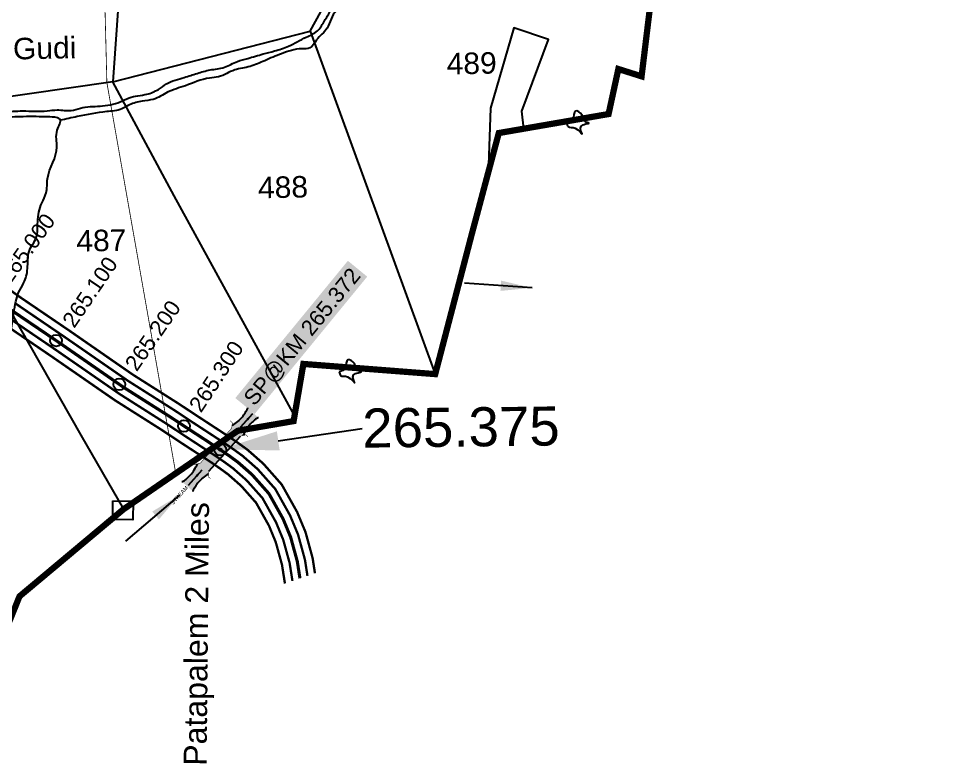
# Model space of a CAD drawing. Header units: feet. Extents: x 753466 to 768578, y 1601948 to 1613855.
# Drawn here: x 761580 to 762778, y 1603399 to 1604351 of the extents above; entities that cross this region are included whole.
import ezdxf
from ezdxf import colors
from ezdxf.entities.mleader import LeaderData, LeaderLine
from ezdxf.enums import TextEntityAlignment as Align
from ezdxf.math import Vec2, Vec3

# ---------------------------------------------------------------- set-up
doc = ezdxf.new("R2010")
doc.units = ezdxf.units.FT
doc.header["$LTSCALE"] = 15
doc.header["$MEASUREMENT"] = 0
doc.header["$PDMODE"] = 32
doc.header["$PDSIZE"] = 15
doc.linetypes.add('HIDDEN2', pattern=[0.1875, 0.125, -0.0625])
for name, color, linetype in [('CANAL1', 7, 'Continuous'), ('CSMark', 72, 'Continuous'), ('PLOT', 7, 'Continuous'), ('PLOT NO', 7, 'Continuous'), ('PLOT NO @ 1', 7, 'Continuous'), ('ROADS', 6, 'Continuous'), ('STRUCTURE', 5, 'Continuous'), ('TANKS-STREAM', 4, 'Continuous'), ('VILLAGE STONES', 240, 'Continuous')]:
    doc.layers.add(name, color=color, linetype=linetype)
doc.layers.add('VILLAGE BOUNDRY', color=5, linetype='HIDDEN2', lineweight=100)
doc.styles.add('Annotative', font='arial.ttf')
doc.styles.get("Standard").update_dxf_attribs({"font": 'arial.ttf'})
doc.dimstyles.get("Standard").update_dxf_attribs({"dimtxt": 0.18, "dimasz": 40, "dimexe": 0.18, "dimexo": 0.0625, "dimgap": 0.09, "dimtad": 0, "dimtih": 1, "dimtoh": 1, "dimdec": 4, "dimzin": 0, "dimdsep": 46, "dimtxsty": 'Standard', "dimcen": 0.09, "dimadec": 0, "dimazin": 0, "dimtfac": 1, "dimtdec": 4, "dimtofl": 0, "dimtmove": 0, "dimatfit": 3, "dimfxl": 1, "dimtolj": 1, "dimtzin": 0, "dimarcsym": 0})

# ---------------------------------------------------------------- blocks, each defined once
blk = doc.blocks.new('SP')
at = {"layer": 'STRUCTURE'}
h = blk.add_hatch(dxfattribs=at)
h.set_pattern_fill('DASH', color=256, scale=8, style=0)
edge = h.paths.add_edge_path()
edge.add_spline(control_points=[(769825.7, 1706742.1), (769825.3, 1706741.8), (769823.8, 1706740.8), (769820.9, 1706740.3), (769817, 1706739.7), (769811.4, 1706738.9), (769804, 1706739.7), (769798.4, 1706741), (769795.6, 1706741.6)], knot_values=[0, 0, 0, 0, 1.613557, 5.24513, 8.624976, 13.470124, 22.190216, 30.746377, 30.746377, 30.746377, 30.746377], degree=3, periodic=0)
edge.add_line((769795.6, 1706741.6), (769792.6, 1706739.6))
edge.add_line((769792.6, 1706739.6), (769732.6, 1706739.6))
edge.add_line((769732.6, 1706739.6), (769729.6, 1706741.6))
edge.add_spline(control_points=[(769729.6, 1706741.6), (769726.9, 1706740.9), (769721.3, 1706739.5), (769713.9, 1706738.5), (769708.3, 1706739.1), (769704.4, 1706739.6), (769701.5, 1706740), (769700, 1706741), (769699.5, 1706741.3)], knot_values=[0, 0, 0, 0, 8.556161, 17.276253, 22.121402, 25.501247, 29.13282, 30.746377, 30.746377, 30.746377, 30.746377], degree=3, periodic=0)
edge.add_line((769699.5, 1706741.3), (769699.5, 1706722.1))
edge.add_spline(control_points=[(769699.5, 1706722.1), (769700, 1706722.4), (769701.4, 1706723.4), (769704.3, 1706724), (769708.2, 1706724.5), (769713.8, 1706725.3), (769721.2, 1706724.5), (769726.8, 1706723.3), (769729.6, 1706722.6)], knot_values=[0, 0, 0, 0, 1.613557, 5.24513, 8.624976, 13.470124, 22.190216, 30.746377, 30.746377, 30.746377, 30.746377], degree=3, periodic=0)
edge.add_line((769729.6, 1706722.6), (769732.6, 1706724.6))
edge.add_line((769732.6, 1706724.6), (769792.6, 1706724.6))
edge.add_line((769792.6, 1706724.6), (769795.6, 1706722.6))
edge.add_spline(control_points=[(769795.6, 1706722.6), (769798.4, 1706723.3), (769803.9, 1706724.8), (769811.3, 1706725.8), (769817, 1706725.1), (769820.9, 1706724.7), (769823.8, 1706724.2), (769825.2, 1706723.3), (769825.7, 1706723)], knot_values=[0, 0, 0, 0, 8.556161, 17.276253, 22.121402, 25.501247, 29.13282, 30.746377, 30.746377, 30.746377, 30.746377], degree=3, periodic=0)
edge.add_line((769825.7, 1706723), (769825.7, 1706742.1))
h.paths.add_polyline_path([(769764.2, 1706732.1, -1), (769761.1, 1706732.1, -1)], flags=0)
h.paths.add_polyline_path([(769761.1, 1706732.1, 1), (769764.2, 1706732.1, 1)], flags=16)
at = {"layer": 'STRUCTURE', "const_width": 0.628}
for points in [[(769726.6, 1706747.6), (769726.6, 1706743.6), (769732.6, 1706739.6), (769792.6, 1706739.6), (769798.6, 1706743.6), (769798.6, 1706747.6)], [(769726.6, 1706716.6), (769726.6, 1706720.6), (769732.6, 1706724.6), (769792.6, 1706724.6), (769798.6, 1706720.6), (769798.6, 1706716.6)]]:
    blk.add_lwpolyline(points, dxfattribs=at)
at = {"layer": 'STRUCTURE', "color": 3}
blk.add_lwpolyline([(769732.6, 1706724.6), (769792.6, 1706724.6)], dxfattribs=at)
blk.add_lwpolyline([(769732.6, 1706724.6), (769792.6, 1706724.6)], dxfattribs=at)
at = {"layer": 'STRUCTURE', "color": 0}
blk.add_circle((769762.6, 1706732.1), 1.55, dxfattribs=at)
at = {"layer": 'STRUCTURE'}
for points in [[(769699.5, 1706741.3), (769700.9, 1706740.5), (769704.4, 1706739.6), (769707.8, 1706739.2), (769712.6, 1706738.8), (769721.3, 1706739.7), (769729.6, 1706741.6)], [(769825.7, 1706742.1), (769824.3, 1706741.3), (769820.8, 1706740.3), (769817.5, 1706739.8), (769812.7, 1706739.2), (769804, 1706739.9), (769795.6, 1706741.6)], [(769699.5, 1706722.1), (769700.9, 1706723), (769704.4, 1706724), (769707.7, 1706724.5), (769712.5, 1706725), (769721.2, 1706724.4), (769729.6, 1706722.6)], [(769825.7, 1706723), (769824.3, 1706723.8), (769820.8, 1706724.7), (769817.4, 1706725.1), (769812.6, 1706725.5), (769803.9, 1706724.6), (769795.6, 1706722.6)]]:
    blk.add_spline(points, degree=3, dxfattribs=at)
at = {"layer": 'STRUCTURE', "color": 0}
blk.add_text('STREAM', height=5, dxfattribs=at).set_placement((769684.3, 1706732.1), align=Align.MIDDLE_CENTER)
for points in [[(769727.4, 1706732.1), (769700.8, 1706732.1)], [(769824.4, 1706732.1), (769800.5, 1706732.1)]]:
    blk.add_leader(points, dimstyle='Standard', override={"dimasz": 10, "dimgap": 0.09, "dimtad": 0}, dxfattribs=at)

msp = doc.modelspace()

# ---------------------------------------------------------------- linework, layer by layer
at = {"layer": 'CANAL1', "color": 1, "const_width": 3}
for points in [[(761535.2, 1604028.6), (761581, 1603995.7), (761645.3, 1603952), (761725.8, 1603896.2), (761784.9, 1603858.7), (761809.3, 1603842.6), (761849.4, 1603816.4), (761861.8, 1603807.9), (761873.3, 1603799.5), (761893.3, 1603781.9), (761916.8, 1603755.3), (761936.5, 1603720.1), (761947.2, 1603694.5), (761956.3, 1603661.2), (761959.3, 1603641.8)], [(761558.1, 1603962.9), (761622.6, 1603919), (761703.7, 1603862.9), (761763.2, 1603825.2), (761787.3, 1603809.2), (761827.1, 1603783.3), (761838.6, 1603775.3), (761848.3, 1603768.2), (761865, 1603753.5), (761884, 1603732), (761900.5, 1603702.6), (761909.2, 1603681.5), (761917.1, 1603652.8), (761920.9, 1603628.7)]]:
    msp.add_lwpolyline(points, dxfattribs=at)
at = {"layer": 'CANAL1', "color": 1, "linetype": 'HIDDEN2', "ltscale": 5, "const_width": 4}
msp.add_lwpolyline([(761569.5, 1603979.3), (761634, 1603935.5), (761714.7, 1603879.5), (761774, 1603841.9), (761798.3, 1603825.9), (761838.3, 1603799.8), (761850.2, 1603791.6), (761860.8, 1603783.8), (761872, 1603774), (761879.1, 1603767.7), (761900.4, 1603743.7), (761918.5, 1603711.4), (761928.2, 1603688), (761936.7, 1603657), (761940.1, 1603635.3)], dxfattribs=at)
at = {"layer": 'CANAL1', "color": 5, "const_width": 3}
for points in [[(761575.3, 1603987.5), (761639.6, 1603943.7), (761720.2, 1603887.9), (761779.5, 1603850.3), (761803.8, 1603834.2), (761843.8, 1603808.1), (761856, 1603799.7), (761867, 1603791.7), (761886.2, 1603774.8), (761908.6, 1603749.5), (761927.5, 1603715.7), (761937.7, 1603691.2), (761946.5, 1603659.1), (761949.7, 1603638.5)], [(761563.8, 1603971.1), (761628.3, 1603927.2), (761709.2, 1603871.2), (761768.6, 1603833.5), (761792.8, 1603817.5), (761832.7, 1603791.5), (761844.4, 1603783.4), (761854.5, 1603776), (761872, 1603760.6), (761892.2, 1603737.9), (761909.5, 1603707), (761918.7, 1603684.7), (761926.9, 1603654.9), (761930.5, 1603632)]]:
    msp.add_lwpolyline(points, dxfattribs=at)
at = {"layer": 'CSMark', "color": 3}
for p in [(761628.2, 1603939.4), (761709.1, 1603883.4), (761791.8, 1603830.2), (761838.3, 1603799.8)]:
    msp.add_point(p, dxfattribs=at)
at = {"layer": 'PLOT'}
for points in [[(762010.1, 1604439.1), (761869.9, 1604423.7), (761787.8, 1604428.3), (761713.8, 1604451.9), (761701, 1604270.4), (761953.3, 1604335.1), (762010.1, 1604439.1)], [(761953.3, 1604335.1), (762113.1, 1603896.5)], [(762226.5, 1604210.1), (762223.8, 1604232.8), (762258.1, 1604324.6), (762213.5, 1604339.3), (762183.6, 1604236.7), (762180.7, 1604151.7)], [(761701, 1604270.4), (761424.9, 1604230.7), (761660, 1603818.3), (761714.4, 1603723.6)], [(761933.2, 1603843.4), (761779.3, 1604124.5), (761701, 1604270.4)]]:
    msp.add_lwpolyline(points, dxfattribs=at)
at = {"layer": 'ROADS', "linetype": 'HIDDEN2', "ltscale": 10, "const_width": 1}
msp.add_lwpolyline([(762506.2, 1604583.6), (762423.7, 1604613.3), (762376.3, 1604641.8), (762343.7, 1604652.5), (762295, 1604673.4), (762265.6, 1604727.9), (762223.3, 1604759.8), (762184, 1604773.9), (762135.1, 1604769), (762050.5, 1604763.4), (761994.2, 1604772.5), (761942.1, 1604751.2), (761909.2, 1604741.4), (761897.2, 1604702.8), (761845.8, 1604685.5), (761780, 1604671.4), (761745, 1604647.6), (761701.2, 1604617.6), (761685.4, 1604577.3), (761689.7, 1604406.6), (761693.2, 1604269.2), (761781.3, 1603769.6)], dxfattribs=at)
at = {"layer": 'TANKS-STREAM'}
for points in [[(761452.1, 1603592.8), (761456.8, 1603601.2), (761457.3, 1603611.4), (761459.9, 1603628.1), (761466.3, 1603642.6), (761463.6, 1603654.2), (761472.8, 1603665.3), (761479.2, 1603685.8), (761487.2, 1603706.5), (761499, 1603736.1), (761505.7, 1603749.8), (761518.5, 1603763.6), (761523, 1603780.6), (761530.1, 1603801.5), (761540.6, 1603817.9), (761554, 1603841), (761559.1, 1603863.9), (761572.1, 1603961.1), (761576.8, 1603989.3), (761580.3, 1604001), (761586.7, 1604013), (761591.7, 1604031.4), (761593.6, 1604053.4), (761602.9, 1604071.1), (761604.7, 1604091.3), (761610.1, 1604115.3), (761615.5, 1604128.2), (761617.3, 1604146.3), (761629.4, 1604186.9), (761629.8, 1604208.6), (761633, 1604222.6), (761626.5, 1604224.9), (761614.7, 1604225.6), (761598.7, 1604225.8), (761582.1, 1604225.6), (761555.3, 1604225), (761528.5, 1604228.6), (761509, 1604231.9), (761495.2, 1604231.1), (761482.7, 1604235.1), (761471.5, 1604243.5), (761465.3, 1604248.6), (761446.2, 1604260.4), (761424.4, 1604267.3), (761413.6, 1604272), (761377.8, 1604275.3), (761352.6, 1604280.4), (761373.9, 1604278.6), (761395, 1604278.9), (761414.7, 1604276.5), (761431.7, 1604273.2), (761449.2, 1604268.2), (761460.6, 1604260), (761476.5, 1604249.7), (761490, 1604243.3), (761516.2, 1604235.6), (761535.2, 1604235.3), (761546.2, 1604232.2), (761560.5, 1604231.7), (761585.6, 1604233.1), (761616.9, 1604233.1), (761629.7, 1604234.4), (761647.5, 1604233.6), (761659.4, 1604236.7), (761684.5, 1604239.3), (761710.2, 1604244.7), (761721.5, 1604249.8), (761744.4, 1604254.5), (761759, 1604260.5), (761769.4, 1604267.6), (761792.2, 1604276), (761808.6, 1604281), (761825.2, 1604285.5), (761843.5, 1604289), (761860.2, 1604296.5), (761873.3, 1604300.3), (761893.2, 1604306), (761907.6, 1604309.8), (761925.4, 1604315.8), (761948.2, 1604327.5), (761962.5, 1604335.4), (761970.5, 1604346.5), (761978.2, 1604359.9), (761983.1, 1604371.6), (761986.1, 1604382.1), (761985.5, 1604404.7), (761984.9, 1604427.1), (761984.6, 1604440.1), (761988.4, 1604453.9), (761992.5, 1604475.6), (761992.4, 1604507.7), (761991.2, 1604539.8), (761990.6, 1604554.3), (761990.9, 1604569.1), (761998, 1604593), (762009.8, 1604610.6), (762019, 1604635.5), (762025.9, 1604649.4), (762029.9, 1604665.2), (762040.7, 1604679), (762044.3, 1604687.7), (762054.2, 1604692.6), (762081.8, 1604696.7), (762097, 1604704.2), (762113, 1604708.4), (762122.5, 1604715.3), (762127.8, 1604719.5), (762130.8, 1604731.2), (762134.2, 1604742.4), (762141.4, 1604753.6), (762148.9, 1604769.5), (762157.7, 1604787.7), (762164.2, 1604804.8), (762172, 1604817.9), (762178.7, 1604831.4), (762185.9, 1604841.3), (762191, 1604850.7), (762199.1, 1604857.6), (762206.3, 1604869.3), (762214.1, 1604883.2), (762229.1, 1604896.4), (762233.8, 1604908.6), (762241.7, 1604918.2), (762251.6, 1604926.1), (762262.1, 1604936.5), (762270.2, 1604943.6), (762277, 1604949.5), (762285.3, 1604951.8), (762298.8, 1604955.6), (762322.3, 1604939), (762333, 1604932.8), (762348.2, 1604923), (762366.8, 1604911.7), (762390.5, 1604898), (762404.7, 1604890.3), (762415.2, 1604889.3), (762428, 1604886.1), (762442.4, 1604878.9), (762450.1, 1604874.8), (762468.1, 1604871), (762483.3, 1604860.5), (762518.6, 1604839.5), (762538.3, 1604826.2), (762552.5, 1604821), (762577.7, 1604826.9), (762604.3, 1604826.5), (762623.9, 1604827.5), (762641.7, 1604830.4), (762649.5, 1604833.6), (762661.4, 1604836.2), (762679.5, 1604842.9), (762703.5, 1604851.1), (762722.6, 1604862.4), (762741.3, 1604871.1), (762754.9, 1604878.2), (762767.3, 1604885.8), (762778.2, 1604887.6)], [(762769.2, 1604849.7), (762759.8, 1604848.5), (762746.2, 1604846.7), (762731.6, 1604842), (762710.9, 1604833.5), (762698.7, 1604827.2), (762685.9, 1604823.9), (762668.2, 1604816.1), (762642.3, 1604809.7), (762618.6, 1604804.1), (762599.8, 1604801.6), (762574.1, 1604799.6), (762547.2, 1604801), (762532.8, 1604806.2), (762518.8, 1604813.2), (762497.2, 1604829.3), (762477.3, 1604834.1), (762458.8, 1604840.7), (762428.2, 1604856.6), (762392.8, 1604878.5), (762373.9, 1604888.5), (762352.6, 1604908.6), (762331.8, 1604924.7), (762310.9, 1604936.1), (762294, 1604942.5), (762282.1, 1604942.5), (762270.1, 1604929.7), (762258.2, 1604916.6), (762245.2, 1604907.5), (762235, 1604892.6), (762228.3, 1604885.6), (762215.5, 1604869), (762205.2, 1604853.1), (762199.1, 1604845.4), (762187.3, 1604830.1), (762177.7, 1604812.2), (762173.9, 1604806.8), (762165.3, 1604785.1), (762160.5, 1604769.9), (762151, 1604751.5), (762144.7, 1604734.8), (762138, 1604721), (762125.9, 1604704.1), (762118.1, 1604699.6), (762101.7, 1604695.5), (762087.6, 1604690.4), (762067.5, 1604687.2), (762052.1, 1604682.9), (762042.9, 1604670.4), (762038.4, 1604655.2), (762034.4, 1604638.2), (762023.9, 1604627.4), (762019, 1604614.2), (762017.5, 1604600.4), (762012.6, 1604592.2), (762002.3, 1604578.7), (761999.3, 1604559.7), (762000.6, 1604547.7), (762000, 1604522.9), (762001.2, 1604485.8), (761999.4, 1604466.8), (761998, 1604453.3), (761994.9, 1604437.5), (761992.1, 1604429.6), (761992.9, 1604415.9), (761995.7, 1604403.1), (761995.2, 1604387.6), (761991.9, 1604365.4), (761986.7, 1604361.2), (761974.7, 1604338.8), (761961.4, 1604323.8), (761952.9, 1604313.7), (761942.6, 1604312.6), (761916.5, 1604306.2), (761895, 1604297.3), (761876.3, 1604289.9), (761856.7, 1604285.5), (761836, 1604276.8), (761824.4, 1604275.1), (761793.6, 1604265.3), (761770.9, 1604256.9), (761752.6, 1604247.9), (761738.3, 1604245.6), (761722.2, 1604240.8), (761712.3, 1604235.7), (761693, 1604232.2), (761655.3, 1604225.8), (761633.7, 1604221.1)]]:
    msp.add_spline(points, degree=3, dxfattribs=at)
at = {"layer": 'VILLAGE BOUNDRY', "lineweight": -3, "ltscale": 25, "const_width": 8}
msp.add_lwpolyline([(762393.8, 1604415.2), (762377, 1604277.3), (762347.3, 1604286.7), (762334.8, 1604229.1), (762194.4, 1604204.8), (762159.9, 1604075.7), (762113.1, 1603896.5), (761944.5, 1603909.5), (761932, 1603836.4), (761860.7, 1603824.1), (761714.4, 1603723.6), (761581.5, 1603612.3), (761567.6, 1603578.1)], dxfattribs=at)
at = {"layer": 'VILLAGE STONES'}
msp.add_lwpolyline([(761700.9, 1603734.5), (761726.9, 1603734.1), (761726.5, 1603710.2), (761700.6, 1603710.5)], close=True, dxfattribs=at)
for points in [[(762281.4, 1604217.5), (762288.9, 1604222.2), (762292.5, 1604232.9), (762300.7, 1604228.2), (762305, 1604219.5), (762309.4, 1604217.5), (762299.6, 1604213.6), (762301, 1604203.6), (762292.1, 1604211.1), (762283, 1604213), (762281.4, 1604217.5)], [(761990.4, 1603899.5), (761997.9, 1603904.2), (762001.4, 1603914.8), (762009.7, 1603910.1), (762014, 1603901.4), (762018.4, 1603899.4), (762008.6, 1603895.5), (762010, 1603885.5), (762001.1, 1603893.1), (761992, 1603894.9), (761990.4, 1603899.5)]]:
    msp.add_spline(points, degree=3, dxfattribs=at)

# ---------------------------------------------------------------- block references
at = {"layer": 'STRUCTURE', "color": 0, "rotation": 48.05632404377257}
msp.add_blockref('SP', (1516800.3, -109530.6), dxfattribs=at)

# ---------------------------------------------------------------- texts
at = {"layer": 'CSMark', "color": 1}
for s, rotation, p in [('265.000', 54.3112, (761561.3, 1604016.3)), ('265.100', 55.7756, (761643.1, 1603959.8)), ('265.200', 55.2829, (761723.1, 1603904.4)), ('265.300', 56.5458, (761805.2, 1603851.5))]:
    msp.add_text(s, height=20, rotation=rotation, dxfattribs=at).set_placement(p, align=Align.MIDDLE_LEFT)
at = {"layer": 'PLOT NO', "linetype": 'Continuous'}
msp.add_text('Patapalem 2 Miles', height=29.341, rotation=89.4593, dxfattribs=at).set_placement((761820.7, 1603395.5))
at = {"layer": 'PLOT NO @ 1', "style": 'Annotative'}
for s, height, p in [('Kollapuriamma Gudi', 27.467, (761306.9, 1604293.2)), ('489', 27.47, (762128, 1604279.6)), ('488', 27.47, (761886.7, 1604121.2)), ('487', 27.47, (761654.4, 1604053))]:
    msp.add_text(s, height=height, rotation=1.2111, dxfattribs=at).set_placement(p)
at = {"layer": 'STRUCTURE', "color": 5, "insert": (761865.9, 1603866.7), "char_height": 20, "width": 215.029, "attachment_point": 1, "rotation": 50.6523, "bg_fill": 1, "box_fill_scale": 1.3, "bg_fill_color": 7, "bg_fill_true_color": 16777215, "bg_fill_transparency": 4390977}
msp.add_mtext('\\pi0.72756;SP@KM 265.372', dxfattribs=at)

# ---------------------------------------------------------------- leaders
at = {"layer": 'VILLAGE BOUNDRY', "linetype": 'Continuous'}
for points in [[(762236.9, 1604006.8), (762150.5, 1604012.6)], [(761785.9, 1603741.6), (761716.8, 1603682.8)]]:
    msp.add_leader(points, dimstyle='Standard', dxfattribs=at)
at = {"layer": 'VILLAGE STONES', "color": 1}
ml = msp.add_multileader_mtext('Standard', dxfattribs=at)
ml.set_content('265.375', color=1)
ml.set_leader_properties()
ml.build(insert=Vec2(0, 0))
ml.multileader.update_dxf_attribs({"dogleg_length": 0.36, "arrow_head_size": 75})
ctx = ml.context
ctx.base_point, ctx.char_height, ctx.arrow_head_size, ctx.landing_gap_size, ctx.plane_origin, ctx.plane_x_axis, ctx.plane_y_axis = Vec3(762019.7, 1603826.9), 50, 75, 0.0498, Vec3(761697.4, 1603603.8), Vec3(0.999936, 0.011314), Vec3(-0.011314, 0.999936)
notes = []
notes.append((ctx, [(0, (1, 1, 0), (762019.7, 1603826.9), (0.999936, 0.011314), 7.733052732383378e-12, [(0, [(761838.2, 1603800.2)], 0, [])])]))
ctx.mtext.insert, ctx.mtext.text_direction, ctx.mtext.rotation, ctx.mtext.flow_direction = Vec3(762019.5, 1603852.4), Vec3(0.999936, 0.011314), 0.011314, 5
for ctx, leaders in notes:
    for number, flags, end, landing, length, lines in leaders:
        leader = LeaderData()
        leader.index, (leader.has_last_leader_line, leader.has_dogleg_vector, leader.attachment_direction) = number, flags
        leader.last_leader_point, leader.dogleg_vector, leader.dogleg_length = Vec3(end), Vec3(landing), length
        for number, points, colour, breaks in lines:
            line = LeaderLine()
            line.index, line.vertices, line.color, line.breaks = number, Vec3.list(points), colors.encode_raw_color(colour), breaks
            leader.lines.append(line)
        ctx.leaders.append(leader)

doc.saveas('drawing.dxf')
